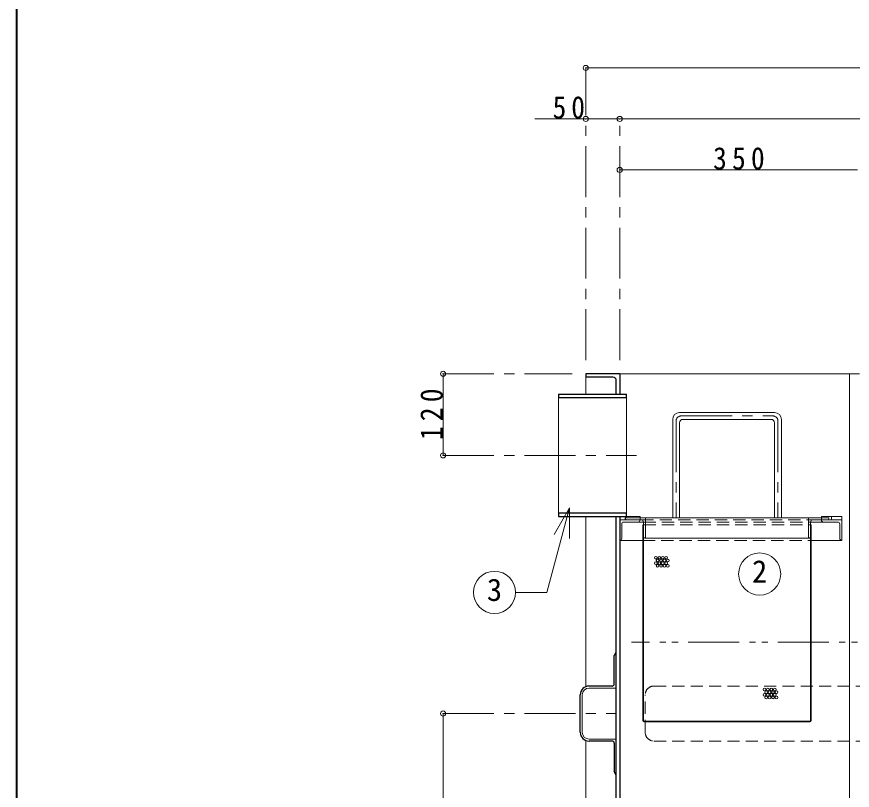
# Model space of a CAD drawing. Units: millimetres at full size, sheet at 1:15; details may follow other scales. Extents: x -3100 to 2975, y -2083 to 2132.
# Drawn here: x -3100 to -1870, y -981 to 157 of the extents above; entities that cross this region are included whole.
import ezdxf
from ezdxf.enums import TextEntityAlignment as Align

# ---------------------------------------------------------------- set-up
doc = ezdxf.new("R2010")
doc.units = ezdxf.units.MM
doc.header["$LTSCALE"] = 15
doc.header["$PDMODE"] = 32
doc.header["$PDSIZE"] = 7.5
for name, pattern in [('CHAIN1', [8, 5, -1, 1, -1]), ('DASHED1', [1.8, 1.2, -0.6]), ('DOUBLE_CHAIN1', [8.8, 5, -1, 0.6, -0.6, 0.6, -1])]:
    doc.linetypes.add(name, pattern=pattern)
doc.layers.add('0-0____1', color=7, linetype='Continuous', lineweight=18)
doc.styles.add('ＭＳ ゴシック', font='')
doc.styles.get('ＭＳ ゴシック').set_extended_font_data('MS Gothic')

msp = doc.modelspace()

# ---------------------------------------------------------------- linework, layer by layer
at = {"layer": '0-0____1', "color": 1, "lineweight": 40}
msp.add_line((-3099.94, -2082.52), (-3099.94, 2132.48), dxfattribs=at)
at = {"layer": '0-0____1', "color": 4, "lineweight": 9}
for p, q in [((-2262.44, 82.14), (-162.44, 82.14)), ((-2337.44, 7.14), (-2212.44, 7.14)), ((-2212.44, 7.14), (-212.44, 7.14)), ((-2212.44, -67.86), (-1862.44, -67.86)), ((-2472.44, -367.86), (-2472.44, -487.86)), ((-2124.44, -424.86), (-1984.44, -424.86)), ((-2134.44, -434.86), (-2134.44, -579.86)), ((-2124.44, -439.86), (-2124.44, -579.86)), ((-2119.44, -434.86), (-1989.44, -434.86)), ((-1984.44, -439.86), (-1984.44, -579.86)), ((-1974.44, -434.86), (-1974.44, -579.86)), ((-2202.44, -577.86), (-2182.44, -577.86)), ((-2182.44, -579.86), (-2182.44, -577.86)), ((-2177.44, -585.86), (-2185.44, -585.86)), ((-2178.44, -589.86), (-2177.44, -589.86)), ((-2178.44, -877.86), (-2178.44, -589.86)), ((-1934.44, -579.86), (-2174.44, -579.86)), ((-1912.44, -585.86), (-1931.44, -585.86)), ((-1931.44, -589.86), (-1930.44, -589.86)), ((-1930.44, -877.86), (-1930.44, -589.86)), ((-2212.44, -612.86), (-2178.44, -612.86)), ((-2177.44, -877.86), (-2177.44, -606.86)), ((-2174.44, -609.86), (-1934.44, -609.86)), ((-1931.44, -877.86), (-1931.44, -606.86)), ((-1930.44, -612.86), (-1885.44, -612.86)), ((-2472.44, -867.61), (-2472.44, -1367.61)), ((-2176.44, -878.86), (-1932.44, -878.86)), ((-2176.44, -879.86), (-1932.44, -879.86))]:
    msp.add_line(p, q, dxfattribs=at)
at = {"layer": '0-0____1', "color": 4, "linetype": 'CHAIN1', "lineweight": 9}
for p, q in [((-2262.44, -347.86), (-2262.44, 82.14)), ((-2212.44, -347.86), (-2212.44, 7.14)), ((-2472.44, -367.86), (-2282.44, -367.86)), ((-2121.94, -429.86), (-1986.94, -429.86)), ((-2129.44, -437.36), (-2129.44, -579.86)), ((-1979.44, -437.36), (-1979.44, -579.86)), ((-2472.44, -487.86), (-2187.44, -487.86)), ((-2472.44, -867.61), (-2217.44, -867.61))]:
    msp.add_line(p, q, dxfattribs=at)
at = {"layer": '0-0____1', "color": 5, "lineweight": 25}
for p, q in [((-2212.44, -367.86), (-2262.44, -367.86)), ((-2262.44, -367.86), (-2262.44, -372.86)), ((-2212.44, -367.86), (-2212.44, -397.86)), ((-2222.44, -372.86), (-2262.44, -372.86)), ((-2217.44, -397.86), (-2217.44, -377.86)), ((-2302.44, -397.86), (-2202.44, -397.86)), ((-2302.44, -397.86), (-2302.44, -402.86)), ((-2302.44, -402.86), (-2202.44, -402.86)), ((-2202.44, -402.86), (-2202.44, -397.86)), ((-2302.44, -572.86), (-2302.44, -577.86)), ((-2202.44, -572.86), (-2302.44, -572.86)), ((-2302.44, -577.86), (-2202.44, -577.86)), ((-2217.44, -1352.86), (-2217.44, -577.86)), ((-2212.44, -577.86), (-2212.44, -1362.86)), ((-2202.44, -577.86), (-2202.44, -572.86)), ((-2217.89, -777.86), (-2220.44, -782.11)), ((-2220.44, -824.11), (-2220.44, -782.11)), ((-2223.44, -827.11), (-2257.44, -827.11)), ((-2270.44, -895.11), (-2270.44, -840.11)), ((-2223.44, -908.11), (-2257.44, -908.11)), ((-2220.44, -911.11), (-2220.44, -953.11)), ((-2217.44, -958.11), (-2220.44, -953.11))]:
    msp.add_line(p, q, dxfattribs=at)
at = {"layer": '0-0____1'}
for p, q in [((-2212.44, -367.86), (-1859.44, -367.86)), ((-1873.94, -367.86), (-1873.94, -1362.86)), ((-2262.44, -372.86), (-2262.44, -397.86)), ((-2302.44, -572.86), (-2302.44, -402.86)), ((-2202.44, -402.86), (-2202.44, -572.86)), ((-2286.46, -565.21), (-2319.74, -689.43)), ((-2286.46, -565.21), (-2308.96, -604.18)), ((-2286.46, -565.21), (-2286.46, -610.21)), ((-2262.44, -577.86), (-2262.44, -828.11)), ((-1900.44, -577.86), (-1885.44, -577.86)), ((-1900.44, -582.86), (-1900.44, -577.86)), ((-1885.44, -612.86), (-1885.44, -577.86)), ((-2212.44, -582.86), (-2180.44, -582.86)), ((-2209.44, -609.86), (-2209.44, -588.86)), ((-2185.44, -585.86), (-2206.44, -585.86)), ((-2177.44, -606.86), (-2177.44, -585.86)), ((-1934.44, -579.86), (-1904.44, -579.86)), ((-1934.44, -579.86), (-1934.44, -609.86)), ((-1931.44, -606.86), (-1931.44, -585.86)), ((-1928.44, -582.86), (-1885.44, -582.86)), ((-1912.44, -585.86), (-1891.44, -585.86)), ((-1888.44, -609.86), (-1888.44, -588.86)), ((-2365.68, -689.43), (-2319.74, -689.43)), ((-2217.44, -830.11), (-2257.44, -830.11)), ((-2267.44, -895.11), (-2267.44, -840.11)), ((-2262.44, -907.11), (-2262.44, -1357.86)), ((-2217.44, -905.11), (-2257.44, -905.11))]:
    msp.add_line(p, q, dxfattribs=at)
at = {"layer": '0-0____1', "color": 4, "linetype": 'DASHED1', "lineweight": 9}
for p, q in [((-2182.44, -582.86), (-2182.44, -579.86)), ((-2180.44, -582.86), (-1928.44, -582.86)), ((-2177.44, -585.86), (-1931.44, -585.86)), ((-2177.44, -589.86), (-1931.44, -589.86)), ((-1915.44, -582.86), (-1915.44, -579.86)), ((-2178.44, -612.86), (-1930.44, -612.86)), ((-2161.94, -827.11), (-1252.94, -827.11)), ((-2174.94, -895.11), (-2174.94, -840.11)), ((-2161.94, -908.11), (-1252.94, -908.11))]:
    msp.add_line(p, q, dxfattribs=at)
at = {"layer": '0-0____1', "color": 4, "linetype": 'DOUBLE_CHAIN1', "lineweight": 9}
msp.add_line((-452.44, -762.86), (-2194.96, -762.86), dxfattribs=at)
at = {"layer": '0-0____1', "color": 4, "lineweight": 9}
msp.add_lwpolyline([(-1900.44, -577.86), (-1915.44, -577.86), (-1915.44, -579.86)], dxfattribs=at)
at = {"layer": '0-0____1'}
msp.add_lwpolyline([(-2204.44, -579.86), (-2174.44, -579.86), (-2174.44, -609.86)], dxfattribs=at)
at = {"layer": '0-0____1', "color": 4, "lineweight": 9}
for centre in [(-2159.08, -638.36), (-2154.08, -638.36), (-2149.08, -638.36), (-2144.08, -638.36), (-2159.08, -646.36), (-2156.58, -642.36), (-2156.58, -650.36), (-2154.08, -646.36), (-2151.58, -642.36), (-2151.58, -650.36), (-2149.08, -646.36), (-2146.58, -642.36), (-2146.58, -650.36), (-2144.08, -646.36), (-2141.58, -642.36), (-2141.58, -650.36), (-1999.24, -832.15), (-1996.74, -836.15), (-1994.24, -832.15), (-1991.74, -836.15), (-1989.24, -832.15), (-1986.74, -836.15), (-1984.24, -832.15), (-1981.74, -836.15), (-1999.24, -840.15), (-1996.74, -844.15), (-1994.24, -840.15), (-1991.74, -844.15), (-1989.24, -840.15), (-1986.74, -844.15), (-1984.24, -840.15), (-1981.74, -844.15)]:
    msp.add_circle(centre, 2, dxfattribs=at)
at = {"layer": '0-0____1'}
for centre in [(-2006.4, -662.38), (-2396.68, -689.43)]:
    msp.add_circle(centre, 31, dxfattribs=at)
at = {"layer": '0-0____1', "color": 5, "lineweight": 25}
for centre, radius, start, end in [((-2222.44, -377.86), 5, 0, 90), ((-2257.44, -840.11), 13, 90, 180), ((-2223.44, -824.11), 3, 270, 0), ((-2257.44, -895.11), 13, 180, 270), ((-2223.44, -911.11), 3, 0, 90)]:
    msp.add_arc(centre, radius, start, end, dxfattribs=at)
at = {"layer": '0-0____1', "color": 4, "lineweight": 9}
for centre, radius, start, end in [((-2124.44, -434.86), 10, 90, 180), ((-1984.44, -434.86), 10, 0, 90), ((-2119.44, -439.86), 5, 90, 180), ((-1989.44, -439.86), 5, 0, 90), ((-2176.44, -877.86), 2, 180, 270), ((-2176.44, -877.86), 1, 180, 270), ((-1932.44, -877.86), 1, 270, 0), ((-1932.44, -877.86), 2, 270, 0)]:
    msp.add_arc(centre, radius, start, end, dxfattribs=at)
at = {"layer": '0-0____1', "color": 4, "linetype": 'CHAIN1', "lineweight": 9}
for centre, start, end in [((-2121.94, -437.36), 90, 180), ((-1986.94, -437.36), 0, 90)]:
    msp.add_arc(centre, 7.5, start, end, dxfattribs=at)
at = {"layer": '0-0____1'}
for centre, radius, start, end in [((-2206.44, -588.86), 3, 90, 180), ((-2201.44, -579.86), 3, 180, 270), ((-2185.44, -582.86), 3, 270, 0), ((-2180.44, -585.86), 3, 0, 90), ((-1928.44, -585.86), 3, 90, 180), ((-1912.44, -582.86), 3, 180, 270), ((-1907.44, -579.86), 3, 270, 0), ((-1891.44, -588.86), 3, 0, 90), ((-2212.44, -609.86), 3, 270, 0), ((-2174.44, -606.86), 3, 180, 270), ((-1934.44, -606.86), 3, 270, 0), ((-1885.44, -609.86), 3, 180, 270), ((-2257.44, -840.11), 10, 90, 180), ((-2257.44, -895.11), 10, 180, 270)]:
    msp.add_arc(centre, radius, start, end, dxfattribs=at)
at = {"layer": '0-0____1', "color": 4, "linetype": 'DASHED1', "lineweight": 9}
for centre, start, end in [((-2161.94, -840.11), 90, 180), ((-2161.94, -895.11), 180, 270)]:
    msp.add_arc(centre, 13, start, end, dxfattribs=at)
at = {"layer": '0-0____1', "color": 4}
for p in [(-2262.44, 82.14), (-2262.44, 7.14), (-2212.44, 7.14), (-2212.44, -67.86), (-2472.44, -367.86), (-2472.44, -487.86), (-2472.44, -867.61)]:
    msp.add_point(p, dxfattribs=at)

# ---------------------------------------------------------------- texts
at = {"layer": '0-0____1', "style": 'ＭＳ ゴシック'}
for s, p in [('2', (-2017.65, -684.88)), ('3', (-2407.93, -711.93))]:
    msp.add_text(s, height=32.99, dxfattribs=at).set_placement(p, align=Align.BOTTOM_LEFT)
at = {"layer": '0-0____1', "char_height": 32.99, "attachment_point": 7, "style": 'ＭＳ ゴシック'}
for s, insert in [('\\T1.36;\\W0.9;50', (-2311.19, 7.14)), ('\\T1.38;\\W0.9;350', (-2074.94, -67.86))]:
    msp.add_mtext(s, dxfattribs=dict(at, insert=insert))
at = {"layer": '0-0____1', "insert": (-2472.44, -465.36), "char_height": 32.99, "attachment_point": 7, "rotation": 90, "style": 'ＭＳ ゴシック'}
msp.add_mtext('\\T1.38;\\W0.9;120', dxfattribs=at)

doc.saveas('drawing.dxf')
